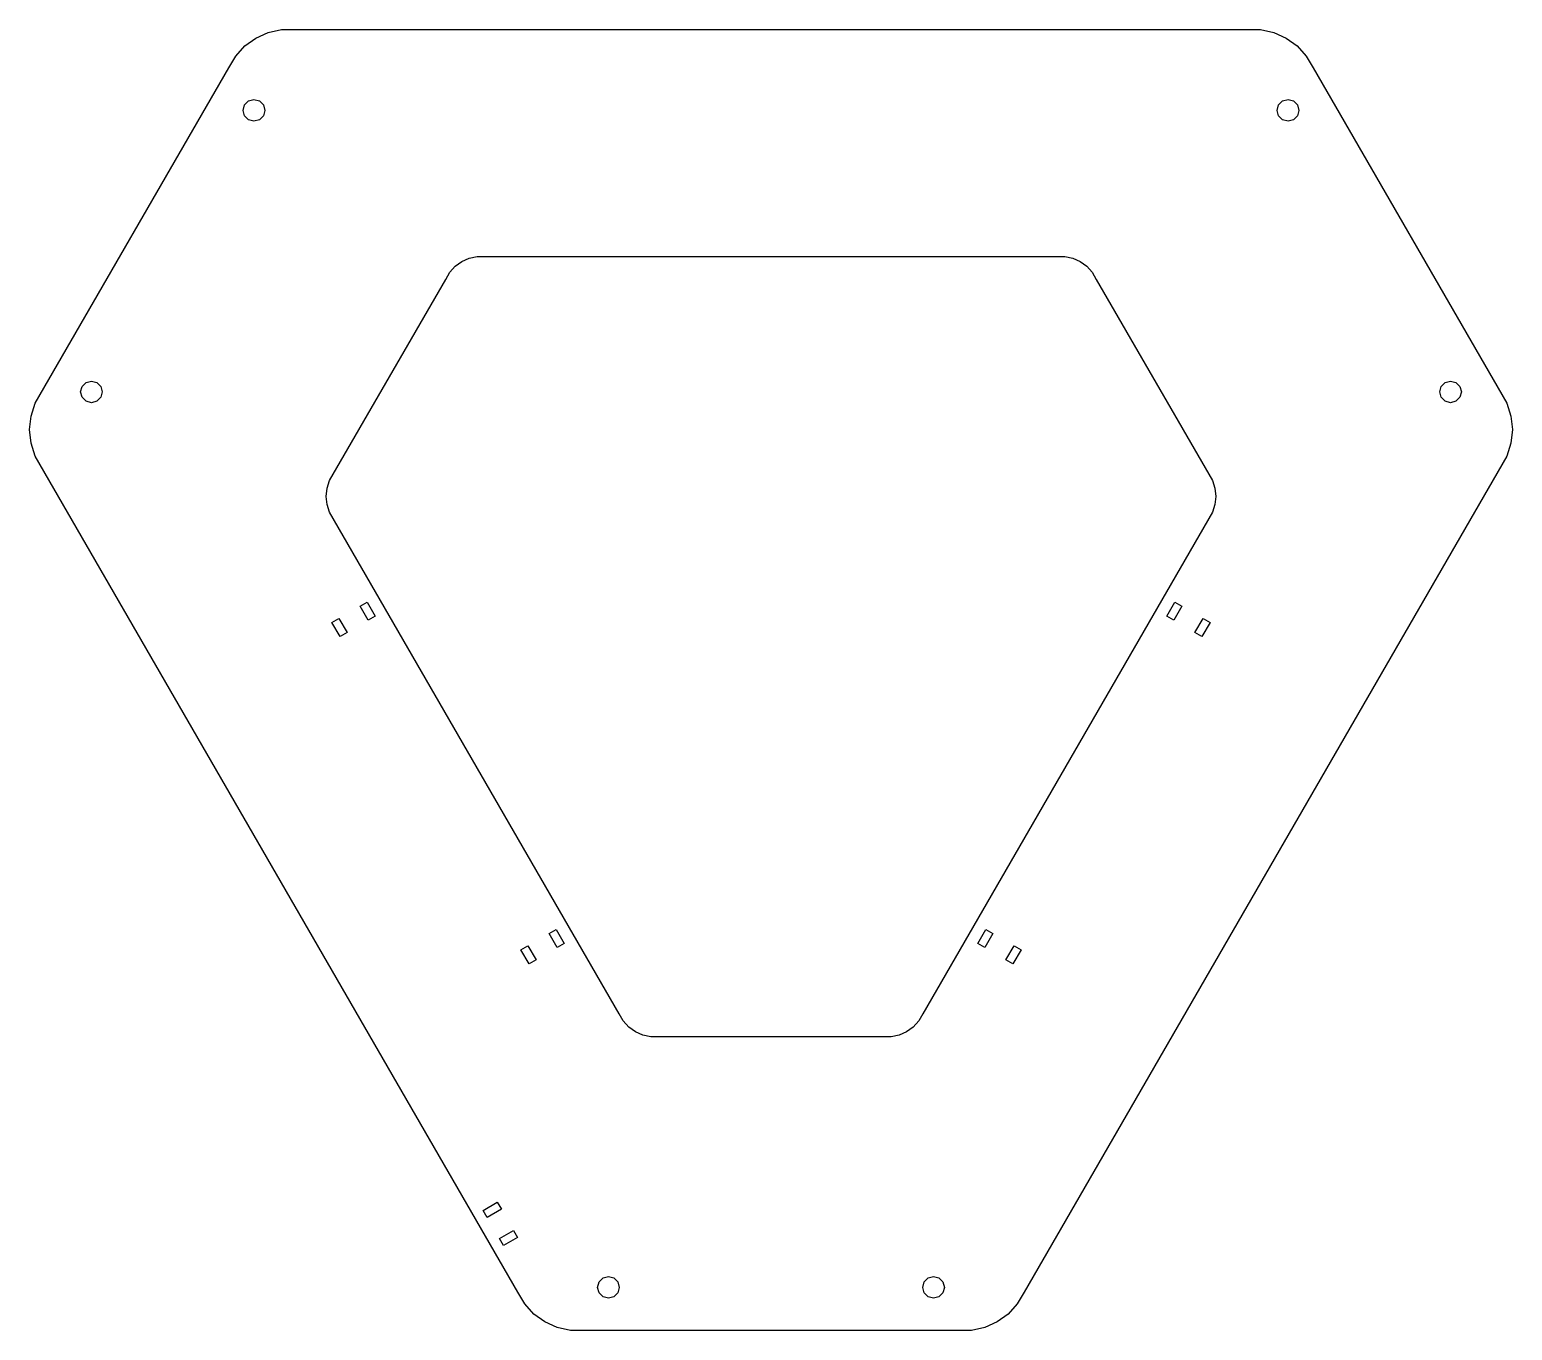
# Model space of a CAD drawing. Extents: x 89 to 363, y -105 to 135.
import ezdxf

# ---------------------------------------------------------------- set-up
doc = ezdxf.new("R2010")
doc.units = 0
doc.layers.get('0').update_dxf_attribs({"linetype": 'CONTINUOUS'})

msp = doc.modelspace()

# ---------------------------------------------------------------- linework, layer by layer
at = {"color": 7}
for points in [[(89.17, 61.497), (89.432, 63.992), (90.207, 66.378), (125.938, 128.265), (127.193, 130.437), (128.871, 132.302), (130.901, 133.776), (133.193, 134.797), (135.647, 135.318), (316.333, 135.318), (318.787, 134.797), (321.079, 133.776), (323.109, 132.302), (324.787, 130.437), (326.042, 128.265), (361.773, 66.378), (362.548, 63.992), (362.81, 61.497), (362.548, 59.002), (361.773, 56.616), (272.683, -97.691), (271.428, -99.863), (269.75, -101.728), (267.72, -103.202), (265.428, -104.223), (262.974, -104.744), (189.006, -104.744), (186.552, -104.223), (184.26, -103.202), (182.23, -101.728), (180.552, -99.863), (179.297, -97.691), (90.207, 56.616), (89.432, 59.002), (89.17, 61.497)], [(128.572, 120.421), (128.84, 121.421), (129.572, 122.153), (130.572, 122.421), (131.572, 122.153), (132.304, 121.421), (132.572, 120.421), (132.304, 119.421), (131.572, 118.689), (130.572, 118.421), (129.572, 118.689), (128.84, 119.421), (128.572, 120.421)], [(319.408, 120.421), (319.676, 121.421), (320.408, 122.153), (321.408, 122.421), (322.408, 122.153), (323.14, 121.421), (323.408, 120.421), (323.14, 119.421), (322.408, 118.689), (321.408, 118.421), (320.408, 118.689), (319.676, 119.421), (319.408, 120.421)], [(143.898, 49.174), (144.055, 50.671), (144.52, 52.103), (165.959, 89.235), (166.712, 90.538), (167.719, 91.657), (168.937, 92.542), (170.312, 93.154), (171.784, 93.467), (280.196, 93.467), (281.668, 93.154), (283.043, 92.542), (284.261, 91.657), (285.268, 90.538), (286.021, 89.235), (307.46, 52.103), (307.925, 50.671), (308.082, 49.174), (307.925, 47.677), (307.46, 46.246), (254.006, -46.339), (253.253, -47.642), (252.246, -48.761), (251.028, -49.645), (249.653, -50.258), (248.18, -50.57), (203.8, -50.57), (202.327, -50.258), (200.952, -49.645), (199.734, -48.761), (198.727, -47.642), (197.974, -46.339), (144.52, 46.246), (144.055, 47.677), (143.898, 49.174)], [(98.572, 68.459), (98.84, 69.459), (99.572, 70.191), (100.572, 70.459), (101.572, 70.191), (102.304, 69.459), (102.572, 68.459), (102.304, 67.459), (101.572, 66.727), (100.572, 66.459), (99.572, 66.727), (98.84, 67.459), (98.572, 68.459)], [(349.408, 68.459), (349.676, 69.459), (350.408, 70.191), (351.408, 70.459), (352.408, 70.191), (353.14, 69.459), (353.408, 68.459), (353.14, 67.459), (352.408, 66.727), (351.408, 66.459), (350.408, 66.727), (349.676, 67.459), (349.408, 68.459)], [(150.155, 28.909), (151.454, 29.659), (152.954, 27.061), (151.655, 26.311), (150.155, 28.909)], [(299.026, 27.061), (300.526, 29.659), (301.825, 28.909), (300.325, 26.311), (299.026, 27.061)], [(144.959, 25.909), (146.258, 26.659), (147.758, 24.061), (146.459, 23.311), (144.959, 25.909)], [(304.222, 24.061), (305.722, 26.659), (307.021, 25.909), (305.521, 23.311), (304.222, 24.061)], [(185.03, -31.497), (186.329, -30.747), (187.829, -33.345), (186.53, -34.095), (185.03, -31.497)], [(264.151, -33.345), (265.651, -30.747), (266.95, -31.497), (265.45, -34.095), (264.151, -33.345)], [(179.834, -34.497), (181.133, -33.747), (182.633, -36.345), (181.334, -37.095), (179.834, -34.497)], [(269.347, -36.345), (270.847, -33.747), (272.146, -34.497), (270.646, -37.095), (269.347, -36.345)], [(172.875, -82.598), (175.473, -81.098), (176.223, -82.397), (173.625, -83.897), (172.875, -82.598)], [(175.875, -87.794), (178.473, -86.294), (179.223, -87.593), (176.625, -89.093), (175.875, -87.794)], [(193.99, -96.81), (194.258, -95.81), (194.99, -95.078), (195.99, -94.81), (196.99, -95.078), (197.722, -95.81), (197.99, -96.81), (197.722, -97.81), (196.99, -98.542), (195.99, -98.81), (194.99, -98.542), (194.258, -97.81), (193.99, -96.81)], [(253.99, -96.81), (254.258, -95.81), (254.99, -95.078), (255.99, -94.81), (256.99, -95.078), (257.722, -95.81), (257.99, -96.81), (257.722, -97.81), (256.99, -98.542), (255.99, -98.81), (254.99, -98.542), (254.258, -97.81), (253.99, -96.81)]]:
    msp.add_lwpolyline(points, dxfattribs=at)

doc.saveas('drawing.dxf')
